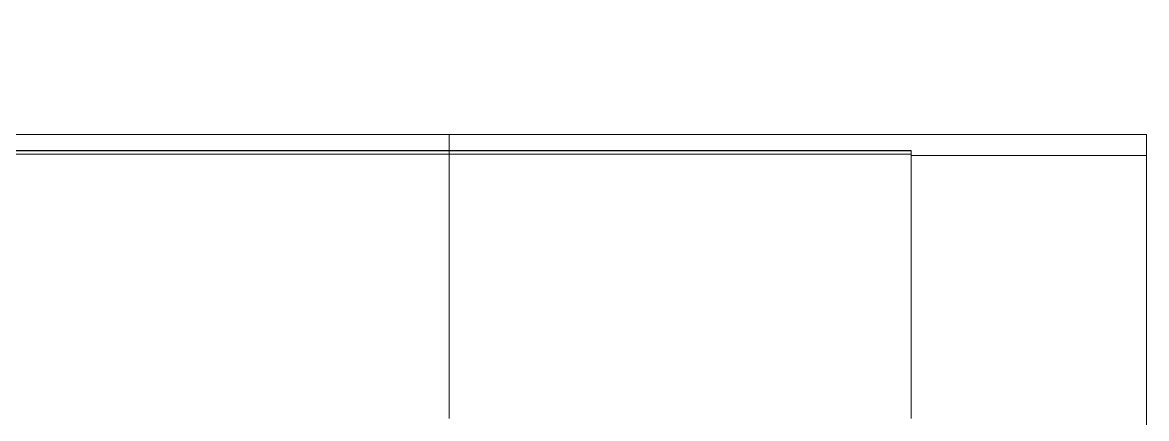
# Model space of a CAD drawing. Header units: millimetres. Extents: x -46169 to 237885, y -84465 to 18123.
# Drawn here: x 119982 to 121320, y -80064 to -79593 of the extents above; entities that cross this region are included whole.
import ezdxf

# ---------------------------------------------------------------- set-up
doc = ezdxf.new("R2010")
doc.units = ezdxf.units.MM
doc.header["$MEASUREMENT"] = 0
doc.linetypes.add('Wipeout_Contour', pattern=[1000, 0, -1000])
doc.layers.add('New_A-25-M_Wall_Ext', color=7, linetype='Continuous')
doc.layers.add('New_A-35-M_FFE_Fixed', color=7, linetype='Continuous')
doc.layers.add('New_A-35-M_FFE_Fixed_Pen_No__1', color=7, linetype='Continuous', lineweight=13)

# ---------------------------------------------------------------- blocks, each defined once
blk = doc.blocks.new('Section Elem_2_2', base_point=(64459.2, -84332.6))
at = {"color": 254, "linetype": 'Wipeout_Contour', "lineweight": 0, "ltscale": 863243.063228}
blk.add_wipeout([(116728.4, -78182.6), (116728.4, -79726.4), (121319.7, -79726.4), (121319.7, -80282.6), (121879.4, -80282.6), (121879.4, -78182.6)], dxfattribs=at).dxf.layer = 'New_A-25-M_Wall_Ext'
blk = doc.blocks.new('Section Elem_22_2', base_point=(64459.2, -84332.6))
at = {"color": 254, "linetype": 'Wipeout_Contour', "lineweight": 0, "ltscale": 1014171.879057661}
blk.add_wipeout([(120489.7, -79726.4), (120489.7, -79745.2), (121039.7, -79745.2), (121039.7, -79745.3), (121039.7, -79751.4), (121319.7, -79751.4), (121319.7, -79726.4)], dxfattribs=at).dxf.layer = 'New_A-35-M_FFE_Fixed'
at = {"layer": 'New_A-35-M_FFE_Fixed_Pen_No__1', "linetype": 'Continuous'}
blk.add_line((120489.7, -79726.4), (121319.7, -79726.4), dxfattribs=at)
at = {"color": 254, "linetype": 'Wipeout_Contour', "lineweight": 0, "ltscale": 579230.964365}
blk.add_wipeout([(120489.7, -79749.5), (120489.7, -80064.4), (121039.7, -80064.4), (121039.7, -79749.5)], dxfattribs=at).dxf.layer = 'New_A-35-M_FFE_Fixed'
at = {"color": 254, "linetype": 'Wipeout_Contour', "lineweight": 0, "ltscale": 578880.282201}
blk.add_wipeout([(121039.7, -79748.5), (121039.7, -79747.6), (120489.7, -79747.6), (120489.7, -79748.5)], dxfattribs=at).dxf.layer = 'New_A-35-M_FFE_Fixed'
at = {"color": 254, "linetype": 'Wipeout_Contour', "lineweight": 0, "ltscale": 578878.428611}
blk.add_wipeout([(121039.7, -79747.6), (121039.7, -79746.8), (120489.7, -79746.8), (120489.7, -79747.6)], dxfattribs=at).dxf.layer = 'New_A-35-M_FFE_Fixed'
at = {"color": 254, "linetype": 'Wipeout_Contour', "lineweight": 0, "ltscale": 578882.312748}
blk.add_wipeout([(120489.7, -79748.5), (120489.7, -79749.5), (121039.7, -79749.5), (121039.7, -79748.5)], dxfattribs=at).dxf.layer = 'New_A-35-M_FFE_Fixed'
at = {"color": 254, "linetype": 'Wipeout_Contour', "lineweight": 0, "ltscale": 578876.823207}
blk.add_wipeout([(121039.7, -79746.8), (121039.7, -79746.2), (120489.7, -79746.2), (120489.7, -79746.8)], dxfattribs=at).dxf.layer = 'New_A-35-M_FFE_Fixed'
at = {"color": 254, "linetype": 'Wipeout_Contour', "lineweight": 0, "ltscale": 578874.05155}
blk.add_wipeout([(121039.7, -79745.3), (121039.7, -79745.2), (120489.7, -79745.2), (120489.7, -79745.3)], dxfattribs=at).dxf.layer = 'New_A-35-M_FFE_Fixed'
at = {"color": 254, "linetype": 'Wipeout_Contour', "lineweight": 0, "ltscale": 578874.591805}
blk.add_wipeout([(121039.7, -79745.7), (121039.7, -79745.3), (120489.7, -79745.3), (120489.7, -79745.7)], dxfattribs=at).dxf.layer = 'New_A-35-M_FFE_Fixed'
at = {"color": 254, "linetype": 'Wipeout_Contour', "lineweight": 0, "ltscale": 578875.527678}
blk.add_wipeout([(120489.7, -79746.2), (121039.7, -79746.2), (121039.7, -79745.7), (120489.7, -79745.7)], dxfattribs=at).dxf.layer = 'New_A-35-M_FFE_Fixed'
at = {"color": 254, "linetype": 'Wipeout_Contour', "lineweight": 0, "ltscale": 1161651.530465557}
blk.add_wipeout([(121039.7, -80089.4), (121039.7, -80517.7), (121319.7, -80517.7), (121319.7, -79751.4), (121039.7, -79751.4), (121039.7, -80064.4), (121044.7, -80064.4), (121044.7, -80089.4)], dxfattribs=at).dxf.layer = 'New_A-35-M_FFE_Fixed'
at = {"layer": 'New_A-35-M_FFE_Fixed_Pen_No__1', "linetype": 'Continuous'}
for p, q in [((121319.7, -79726.4), (121319.7, -79751.4)), ((120489.7, -79745.2), (121039.7, -79745.2)), ((120489.7, -79749.5), (121039.7, -79749.5)), ((121039.7, -79745.3), (121039.7, -79745.2)), ((121039.7, -79745.7), (121039.7, -79745.3)), ((121039.7, -79746.2), (121039.7, -79745.7)), ((121039.7, -79746.8), (121039.7, -79746.2)), ((121039.7, -79747.6), (121039.7, -79746.8)), ((121039.7, -79748.5), (121039.7, -79747.6)), ((121039.7, -79749.5), (121039.7, -79748.5)), ((121039.7, -80064.4), (121039.7, -79749.5)), ((121039.7, -79751.4), (121319.7, -79751.4)), ((121319.7, -80517.7), (121319.7, -79751.4))]:
    blk.add_line(p, q, dxfattribs=at)
blk = doc.blocks.new('Section Elem_23_2', base_point=(64459.2, -84332.6))
at = {"color": 254, "linetype": 'Wipeout_Contour', "lineweight": 0, "ltscale": 577018.587228}
blk.add_wipeout([(119939.7, -79726.4), (119939.7, -79745.2), (120489.7, -79745.2), (120489.7, -79726.4)], dxfattribs=at).dxf.layer = 'New_A-35-M_FFE_Fixed'
at = {"layer": 'New_A-35-M_FFE_Fixed_Pen_No__1', "linetype": 'Continuous'}
blk.add_line((120489.7, -79726.4), (119939.7, -79726.4), dxfattribs=at)
at = {"color": 254, "linetype": 'Wipeout_Contour', "lineweight": 0, "ltscale": 577397.517012}
blk.add_wipeout([(120489.7, -79749.5), (119939.7, -79749.5), (119939.7, -80064.4), (120489.7, -80064.4)], dxfattribs=at).dxf.layer = 'New_A-35-M_FFE_Fixed'
at = {"color": 254, "linetype": 'Wipeout_Contour', "lineweight": 0, "ltscale": 577045.721277}
blk.add_wipeout([(119939.7, -79748.5), (120489.7, -79748.5), (120489.7, -79747.6), (119939.7, -79747.6)], dxfattribs=at).dxf.layer = 'New_A-35-M_FFE_Fixed'
at = {"color": 254, "linetype": 'Wipeout_Contour', "lineweight": 0, "ltscale": 577043.861794}
blk.add_wipeout([(119939.7, -79747.6), (120489.7, -79747.6), (120489.7, -79746.8), (119939.7, -79746.8)], dxfattribs=at).dxf.layer = 'New_A-35-M_FFE_Fixed'
at = {"color": 254, "linetype": 'Wipeout_Contour', "lineweight": 0, "ltscale": 577047.75828}
blk.add_wipeout([(120489.7, -79748.5), (119939.7, -79748.5), (119939.7, -79749.5), (120489.7, -79749.5)], dxfattribs=at).dxf.layer = 'New_A-35-M_FFE_Fixed'
at = {"color": 254, "linetype": 'Wipeout_Contour', "lineweight": 0, "ltscale": 577042.251286}
blk.add_wipeout([(119939.7, -79746.8), (120489.7, -79746.8), (120489.7, -79746.2), (119939.7, -79746.2)], dxfattribs=at).dxf.layer = 'New_A-35-M_FFE_Fixed'
at = {"color": 254, "linetype": 'Wipeout_Contour', "lineweight": 0, "ltscale": 577039.470817}
blk.add_wipeout([(119939.7, -79745.3), (120489.7, -79745.3), (120489.7, -79745.2), (119939.7, -79745.2)], dxfattribs=at).dxf.layer = 'New_A-35-M_FFE_Fixed'
at = {"color": 254, "linetype": 'Wipeout_Contour', "lineweight": 0, "ltscale": 577040.01279}
blk.add_wipeout([(119939.7, -79745.7), (120489.7, -79745.7), (120489.7, -79745.3), (119939.7, -79745.3)], dxfattribs=at).dxf.layer = 'New_A-35-M_FFE_Fixed'
at = {"color": 254, "linetype": 'Wipeout_Contour', "lineweight": 0, "ltscale": 577040.951638}
blk.add_wipeout([(120489.7, -79746.2), (120489.7, -79745.7), (119939.7, -79745.7), (119939.7, -79746.2)], dxfattribs=at).dxf.layer = 'New_A-35-M_FFE_Fixed'
at = {"layer": 'New_A-35-M_FFE_Fixed_Pen_No__1', "linetype": 'Continuous'}
for p, q in [((120489.7, -79726.4), (120489.7, -79745.2)), ((120489.7, -79745.2), (119939.7, -79745.2)), ((120489.7, -79749.5), (119939.7, -79749.5)), ((120489.7, -79745.3), (120489.7, -79745.2)), ((120489.7, -79745.7), (120489.7, -79745.3)), ((120489.7, -79746.2), (120489.7, -79745.7)), ((120489.7, -79746.8), (120489.7, -79746.2)), ((120489.7, -79747.6), (120489.7, -79746.8)), ((120489.7, -79748.5), (120489.7, -79747.6)), ((120489.7, -79749.5), (120489.7, -79748.5)), ((120489.7, -80064.4), (120489.7, -79749.5))]:
    blk.add_line(p, q, dxfattribs=at)

msp = doc.modelspace()

# ---------------------------------------------------------------- block references
at = {"layer": 'New_A-25-M_Wall_Ext'}
msp.add_blockref('Section Elem_2_2', (64459.2, -84332.6), dxfattribs=at)

# ---------------------------------------------------------------- next in the draw order: block references
at = {"layer": 'New_A-35-M_FFE_Fixed'}
msp.add_blockref('Section Elem_22_2', (64459.2, -84332.6), dxfattribs=at)

# ---------------------------------------------------------------- next in the draw order: block references
msp.add_blockref('Section Elem_23_2', (64459.2, -84332.6), dxfattribs=at)

doc.saveas('drawing.dxf')
